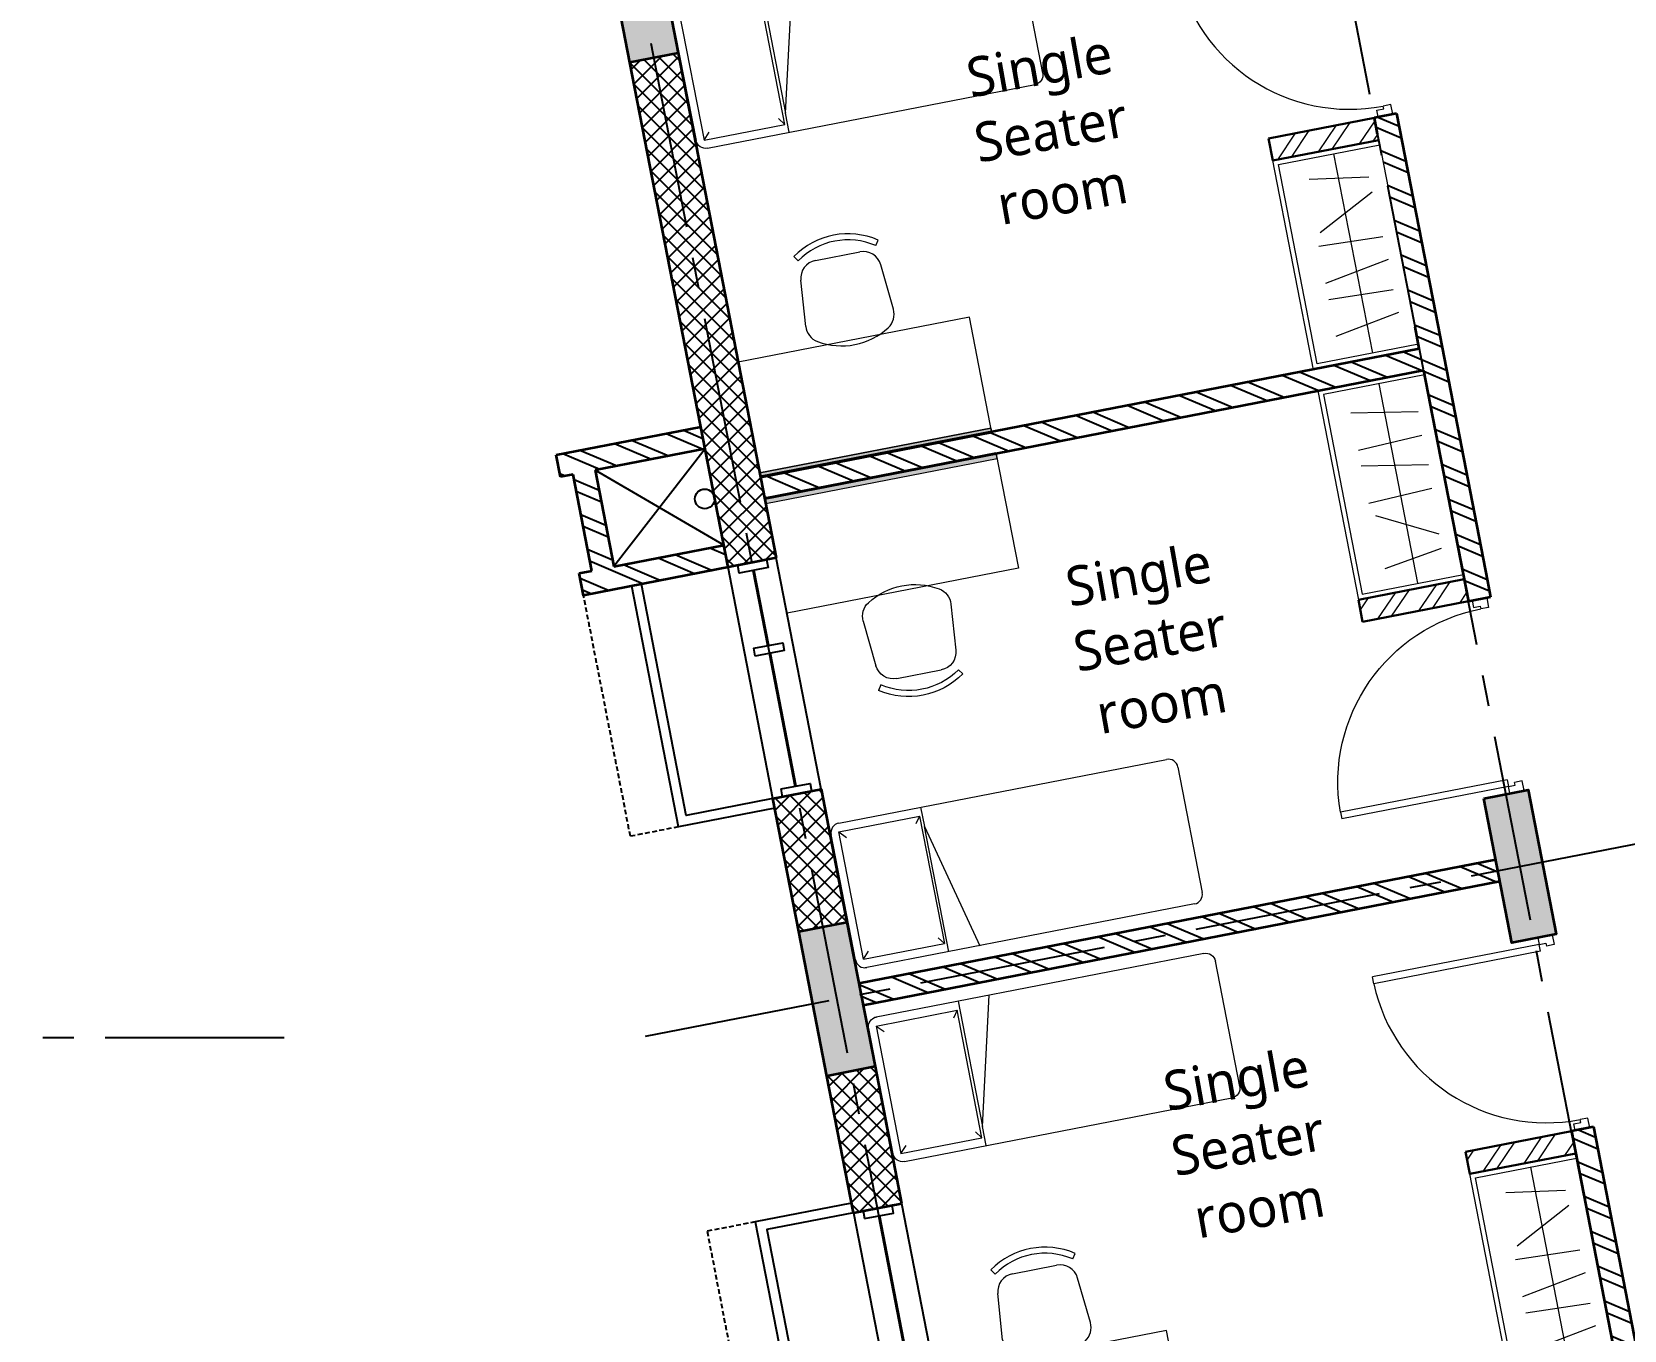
# Model space of a CAD drawing. Header units: millimetres. Extents: x -1107453 to -240403, y -265431 to 143409.
# Drawn here: x -268442 to -260329, y 105352 to 111966 of the extents above; entities that cross this region are included whole.
import ezdxf

# ---------------------------------------------------------------- set-up
doc = ezdxf.new("R2010")
doc.units = ezdxf.units.MM
doc.header["$MEASUREMENT"] = 0
doc.linetypes.add('CENTER2', pattern=[28.574999999999992, 19.05, -3.174999999999998, 3.174999999999998, -3.174999999999998])
doc.linetypes.add('HIDDEN', pattern=[0.375, 0.25, -0.125])
for name, color, linetype in [('A-Anno-Grid Lines', 154, 'Continuous'), ('A-Steps', 3, 'Continuous'), ('A-Wall Patt', 8, 'Continuous'), ('A-Window', 4, 'Continuous'), ('S-Conc Patt', 9, 'Continuous')]:
    doc.layers.add(name, color=color, linetype=linetype)
for name, color, linetype, lineweight in [('A-Detail Lines', 8, 'Continuous', 25), ('A-Door', 4, 'Continuous', 9), ('A-Wall Sec', 1, 'Continuous', 30), ('column hatch', 12, 'Continuous', 5), ('S-Concrete', 40, 'Continuous', 30), ('S-Reflected Beam', 60, 'Continuous', 25), ('text', 7, 'Continuous', 9), ('Wall HATCH', 8, 'Continuous', 15)]:
    doc.layers.add(name, color=color, linetype=linetype, lineweight=lineweight)
doc.layers.add('frntr', color=32, linetype='Continuous', lineweight=15, true_color=0xbd5e00)
doc.layers.add('I-Furniture', color=7, linetype='Continuous', lineweight=15, true_color=0xc76300)
doc.layers.get('S-Reflected Beam').off()
doc.styles.get("Standard").update_dxf_attribs({"font": 'trebuc.ttf'})
pattern_1 = [(45, (-563.6419556228791, 4396.156088989985), (-44.19417382415921, 44.19417382415922), []), (135, (-563.6419556228791, 4396.156088989985), (-44.19417382415922, -44.19417382415921), [])]
pattern_2 = [(157.0000000002201, (201861.4771259589, 427953.1266198552), (58.60966927286057, 138.0757280180912), []), (157.0000000002201, (201795.9153269719, 427926.6379336513), (58.60966927286057, 138.0757280180912), [])]

# ---------------------------------------------------------------- blocks, each defined once
blk = doc.blocks.new('W 1200')
at = {"layer": 'A-Window', "linetype": 'HIDDEN', "ltscale": 100}
for p, q in [((552587.8334260632, 7900.317032492195), (552587.8334260632, 9150.31703235618)), ((552837.8334260628, 7900.317032492209), (552587.8334260632, 7900.317032492195))]:
    blk.add_line(p, q, dxfattribs=at)
at = {"layer": 'A-Window', "color": 2, "lineweight": 40}
for p, q in [((553462.8334260632, 8720.317032492225), (553462.8334260632, 9110.316661766728)), ((553462.8334260632, 7990.317032492209), (553462.8334260632, 8680.317032492225))]:
    blk.add_line(p, q, dxfattribs=at)
at = {"layer": 'A-Window', "color": 5}
for points in [[(553337.8334260632, 7900.317032492209), (552837.8334260628, 7900.317032492209), (552837.8334260628, 9150.31703249221)], [(553337.8334260632, 7950.31703249221), (552887.8334260632, 7950.31703249221), (552887.8334260628, 9150.317032356268)]]:
    blk.add_lwpolyline(points, dxfattribs=at)
at = {"layer": 'A-Window'}
for points in [[(553337.8334260657, 7950.31703249221), (553337.8334260632, 9150.317032356379)], [(553587.8334260632, 7950.31703249221), (553587.8334260632, 9150.317032492225)], [(553387.833426063, 8680.317032492196), (553387.8334260632, 8720.317032492225), (553537.8334260632, 8720.317032492225), (553537.8334260632, 8680.317032492196), (553387.833426063, 8680.317032492196)]]:
    blk.add_lwpolyline(points, dxfattribs=at)
for points in [[(553387.8334260632, 9150.31703249221), (553537.8334260632, 9150.31703249221), (553537.8334260632, 9110.31703249221), (553387.8334260632, 9110.31703249221)], [(553387.8334260632, 7990.317032492209), (553537.8334260632, 7990.317032492209), (553537.8334260632, 7950.31703249221), (553387.8334260632, 7950.31703249221)]]:
    blk.add_lwpolyline(points, close=True, dxfattribs=at)
blk = doc.blocks.new('Cols Hostel')
at = {"layer": 'S-Conc Patt'}
h = blk.add_hatch(color=256, dxfattribs=at)
h.paths.add_polyline_path([(626561.7497282308, 5667.72685304981), (626811.7497282308, 5667.72685304981), (626811.7497282308, 5217.72685304981), (626561.7497282308, 5217.72685304981)])
h.paths.add_polyline_path([(626261.7410412015, 5667.72685304981), (626511.7410412014, 5667.72685304981), (626511.7410412014, 5217.72685304981), (626261.7410412015, 5217.72685304981)])
h.paths.add_polyline_path([(610501.4236321427, 6260.521494613407), (610751.4236321426, 6260.521494613407), (610751.4236321426, 5810.521494613407), (610501.4236321427, 5810.521494613407)])
h.paths.add_polyline_path([(633754.5867284772, -13558.89746784995), (633802.2889767203, -13804.30426061802), (633350.7404723346, -13892.07639849159), (633303.0382240913, -13646.6696057232)])
h.paths.add_polyline_path([(608436.4236327672, -13974.68773617569), (608436.4236327672, -14224.68773617569), (607987.1279409268, -14224.68773617569), (607987.1279409268, -13974.68773617569)])
h.paths.add_polyline_path([(639101.475264188, 2747.193651942769), (639346.8820600499, 2794.895900787234), (639489.9888065832, 2058.675513201655), (639244.5820107213, 2010.973264357221)])
h.paths.add_polyline_path([(640105.130579858, -2416.165332935256), (640350.5373757198, -2368.463084090792), (640493.6441222532, -3104.68347167637), (640248.2373263914, -3152.385720520833)])
h.paths.add_polyline_path([(631447.1788227003, -4099.100672051689), (631692.5856185621, -4051.398423207223), (631835.6923650954, -4787.618810792802), (631590.2855692336, -4835.321059637266)])
h.paths.add_polyline_path([(630443.523506772, 1064.258312836318), (630688.9303026339, 1111.960561680782), (630832.0370491672, 375.7401740952046), (630586.6302533054, 328.037925250741)])
h.paths.add_polyline_path([(608186.4236327682, 6255.312267041911), (608436.4236327682, 6255.312267041911), (608436.4236327682, 5505.312267041911), (608186.4236327682, 5505.312267041911)])
h.paths.add_polyline_path([(608186.4236327666, 995.3122670443263), (608436.4236327666, 995.3122670443263), (608436.4236327666, 245.3122670443263), (608186.4236327666, 245.3122670443263)])
h.paths.add_polyline_path([(608186.4236327666, -4264.687732955702), (608436.4236327666, -4264.687732955702), (608436.4236327666, -5014.687732955703), (608186.4236327666, -5014.687732955703)])
h.paths.add_polyline_path([(599366.4236325014, -4264.687732955294), (599616.4236325014, -4264.687732955294), (599616.4236325014, -5014.687732955294), (599366.4236325014, -5014.687732955294)])
h.paths.add_polyline_path([(599366.4236325017, 995.3122670447336), (599616.4236325015, 995.3122670447336), (599616.4236325015, 245.3122670447338), (599366.4236325017, 245.3122670447338)])
h.paths.add_polyline_path([(626561.4236324625, 11102.81313079416), (626811.4236324625, 11102.81313079416), (626811.4236324625, 10352.81313079416), (626561.4236324625, 10352.81313079416)])
h.paths.add_polyline_path([(626561.4236324625, 17050.82723748011), (626811.4236324625, 17050.82723748014), (626811.4236324625, 16300.8272374801), (626561.4236324625, 16300.8272374801)])
h.paths.add_polyline_path([(626561.4236324744, 13870.82723780113), (626811.423632474, 13870.82723780116), (626811.423632474, 13120.82723780116), (626561.4236324744, 13120.82723780116)])
h.paths.add_polyline_path([(610451.4236322272, 11170.31226704627), (610201.4236322276, 11170.31226704627), (610201.4236322276, 10420.3122670463), (610451.4236322272, 10420.3122670463)])
h.paths.add_polyline_path([(610451.4236322271, 16300.82723747738), (610201.4236322272, 16300.82723747738), (610201.4236322272, 17050.82723747741), (610451.4236322271, 17050.82723747738)])
h.paths.add_polyline_path([(610451.4236322271, 13120.82723779884), (610201.4236322272, 13120.82723779884), (610201.4236322272, 13870.82723779883), (610451.4236322271, 13870.8272377988)])
h.paths.add_polyline_path([(598411.4236323242, 9225.312267043775), (598661.4236323242, 9225.312267043775), (598661.4236323242, 8475.312267043715), (598411.4236323242, 8475.312267043715)])
h.paths.add_polyline_path([(603651.4236324986, 16800.82723747581), (603651.4236324986, 17050.82723747581), (602901.4236324986, 17050.82723747546), (602901.4236324986, 16800.82723747546)])
h.paths.add_polyline_path([(602901.4236320684, 14630.37833311668), (603151.4236320686, 14630.37833311668), (603151.4236320809, 13880.37833311656), (602901.4236320809, 13880.37833311656)])
h.paths.add_polyline_path([(596931.4236324542, 9225.312267043597), (597181.4236324544, 9225.312267043597), (597181.4236324544, 8475.312267043539), (596931.4236324542, 8475.312267043539)])
h.paths.add_polyline_path([(596931.4236325617, 11170.31226704438), (597181.4236325617, 11170.31226704438), (597181.4236325672, 10420.31226704435), (596931.4236325672, 10420.31226704435)])
h.paths.add_polyline_path([(602901.4236324443, 11170.31226704496), (603151.4236324443, 11170.31226704496), (603151.42363245, 10420.31226704493), (602901.4236324499, 10420.31226704493)])
h.paths.add_polyline_path([(608436.4236327665, 11170.31226704493), (608186.4236327665, 11170.31226704493), (608186.4236327664, 10420.31226704496), (608436.4236327664, 10420.31226704496)])
h.paths.add_polyline_path([(604651.4236330386, 11170.31226704493), (604881.4236330386, 11170.31226704493), (604881.4236330386, 10420.31226704496), (604651.4236330385, 10420.31226704496)])
h.paths.add_polyline_path([(639550.4626592548, 13200.04723540656), (639795.8694551166, 13247.7494842507), (639938.9762016493, 12511.52909666512), (639693.5694057874, 12463.82684782089)])
h.paths.add_polyline_path([(634799.4555117306, 10295.14102881963), (634847.1577605751, 10049.73423295779), (634108.7417453408, 9906.200699648096), (634061.0394964964, 10151.60749551031)])
h.paths.add_polyline_path([(637666.4011072278, -8396.370058025992), (637892.1753594207, -8352.483989089114), (637979.9474972943, -8804.032493475068), (637754.173245101, -8847.918562411942)])
h.paths.add_polyline_path([(636132.5559709177, -13079.82090792068), (636180.2582197629, -13325.22770378683), (635591.2819096944, -13439.71310101315), (635543.5796608493, -13194.30630514718)])
h.paths.add_polyline_path([(603151.4236324988, 9225.312266957888), (603151.4236324988, 8995.31226704421), (602401.4236324944, 8995.31226704421), (602401.4236324944, 9225.312266957888)])
h.paths.add_polyline_path([(642512.4924703864, -9792.340135633713), (642556.3785393235, -10018.11438782661), (642109.7381708464, -10104.93248072489), (642065.8521019096, -9879.158228531613)])
h.paths.add_polyline_path([(638555.8562560007, -10561.43230613148), (638599.7423249376, -10787.20655832438), (638148.1938205516, -10874.97869619798), (638104.307751615, -10649.2044440047)])
h.paths.add_polyline_path([(642095.8501953823, -7652.524794880649), (642139.7362643189, -7878.299047073553), (641688.187759933, -7966.071184947126), (641644.3016909962, -7740.296932753875)])
h.paths.add_polyline_path([(640153.1558516191, -10026.70362193683), (640378.9327155026, -9982.830991117213), (640464.7704714619, -10424.56833349776), (640238.9936075786, -10468.44096431718)])
h.paths.add_polyline_path([(640117.871420735, -8037.004920564388), (640161.7574896722, -8262.779172757262), (639710.2089852861, -8350.551310630864), (639666.322916349, -8124.777058437614)])
h.paths.add_polyline_path([(603151.423632481, -11964.6877265358), (603151.423632481, -12194.6877265358), (602701.4236324814, -12194.68772970963), (602701.4236324814, -11964.68772970963)])
h.paths.add_polyline_path([(603151.4236324809, -10129.68773295506), (602921.423632481, -10129.68773295506), (602921.423632481, -9669.687732955032), (603151.4236324809, -9669.687732955032)])
h.paths.add_polyline_path([(599111.423632481, -11964.68772970965), (599111.423632481, -12194.68772970966), (598661.423632481, -12194.68772970966), (598661.423632481, -11964.68772970965)])
h.paths.add_polyline_path([(599112.1445684878, -9784.687732954744), (599112.1445684878, -10014.68773295474), (598661.4236325182, -10014.68773295474), (598661.4236325182, -9784.687732954744)])
h.paths.add_polyline_path([(600791.4236324439, -11734.68772970943), (601021.4236324439, -11734.68772970943), (601021.4236324439, -12194.68772970943), (600791.4236324439, -12194.68772970943)])
h.paths.add_polyline_path([(601136.4236324807, -9784.687732954872), (601136.4236324807, -10014.68773295487), (600676.4236324807, -10014.68773295487), (600676.4236324807, -9784.687732954872)])
h.paths.add_polyline_path([(634936.8634596043, -3420.774693536952), (635162.6377117971, -3376.888624600049), (635305.7444583301, -4113.109012182598), (635079.9702061369, -4156.9950811195)])
h.paths.add_polyline_path([(635631.423171387, 2072.683853419527), (635857.19742358, 2116.56992235643), (636000.3041703659, 1380.349534821666), (635774.5299181726, 1336.463465884793)])
h.paths.add_polyline_path([(634717.4221262403, 6774.811601546535), (634673.5360573035, 7000.585853739467), (635409.7564448892, 7143.692600272422), (635453.6425138261, 6917.91834807914)])
h.paths.add_polyline_path([(631991.7009734721, 11730.77280222782), (632217.4752256653, 11774.65887116469), (632360.5819721983, 11038.438483579), (632134.8077200049, 10994.55241464215)])
h.paths.add_polyline_path([(604651.4236330363, 6255.312267045054), (604881.4236330364, 6255.312267045054), (604881.4236330375, 5505.312267044967), (604651.4236330374, 5505.312267044967)])
h.paths.add_polyline_path([(639083.0429550235, -12506.39970573256), (639130.7615289203, -12751.89254039671), (638541.0972403046, -12866.46399997905), (638493.3786664079, -12620.97116531452)])
h.paths.add_polyline_path([(603152.1279403985, -13974.68772974526), (603152.1279403985, -14224.68772974526), (602552.1279403989, -14224.68773295398), (602552.1279403989, -13974.68773295398)])
h.paths.add_polyline_path([(638468.5711924311, 11008.20796230397), (638713.9779891327, 11055.91021131159), (638856.822152756, 10319.84005597906), (638611.4153560543, 10272.1378069715)])
h.paths.add_polyline_path([(606267.8322493514, -9784.72008278122), (606267.8322493514, -10034.72008278122), (605667.8322493514, -10034.72008278122), (605667.8322493514, -9784.72008278122)])
h.paths.add_polyline_path([(599161.4236325724, 5765.312270250174), (599161.4236325724, 6015.312270250141), (598411.4236325725, 6015.312270250141), (598411.4236325725, 5765.312270250141)])
h.paths.add_polyline_path([(642895.9915818538, -11765.26998528922), (642943.6951566079, -12010.68564801657), (642502.6415922842, -12096.4177932624), (642454.9380175301, -11851.00213053467)])
h.paths.add_polyline_path([(606267.1279403963, -13974.68773295372), (606267.1279403963, -14224.68773295372), (605667.1279406472, -14224.68773295372), (605667.1279406472, -13974.68773295372)])
h.paths.add_polyline_path([(599112.8322485696, -13974.68773295473), (599112.8322485667, -14224.68773295473), (598662.1279403984, -14224.68773295459), (598662.1279404012, -13974.6877329546)])
h.paths.add_polyline_path([(626262.127940398, 11910.84516932236), (626512.127940398, 11910.84516932236), (626512.1522459907, 11160.82726141339), (626262.1522459915, 11160.82723780088)])
h.paths.add_polyline_path([(626261.4236324625, 17050.82723748011), (626511.4236324625, 17050.82723748014), (626511.4236324625, 16300.8272374801), (626261.4236324625, 16300.8272374801)])
h.paths.add_polyline_path([(610751.4236322272, 16300.82723747738), (610501.4236322275, 16300.82723747738), (610501.4236322275, 17050.82723747741), (610751.4236322272, 17050.82723747738)])
h.paths.add_polyline_path([(610501.4236322275, 8730.82723747824), (610751.4236322272, 8730.82723747824), (610751.4236322272, 7980.827237478195), (610501.4236322275, 7980.827237478226)])
h.paths.add_polyline_path([(626511.423632481, 7980.82723748131), (626261.4236324811, 7980.82723748131), (626261.4236324809, 8730.827237481382), (626511.4236324809, 8730.827237481355)])
h.paths.add_polyline_path([(621251.4236324793, 11235.82723780016), (621021.4236324793, 11235.82723780016), (621021.4236324793, 11835.82723780015), (621251.4236324793, 11835.82723780015)])
h.paths.add_polyline_path([(610501.4236322278, 11910.82723779866), (610751.4236322278, 11910.82723779866), (610751.4236322278, 11160.8272377987), (610501.4236322278, 11160.8272377987)])
h.paths.add_polyline_path([(615991.4236322296, 11235.82723747908), (615761.4236322296, 11235.82723747905), (615761.4236322296, 11835.82723747909), (615991.4236322293, 11835.82723747909)])
h.paths.add_polyline_path([(635329.2757440787, -8947.302390988481), (635376.9779923315, -9192.70918380568), (634788.0016822629, -9307.194581032034), (634740.2994340104, -9061.787788214948)])
h.paths.add_polyline_path([(633933.2081441764, 1742.58429144838), (634158.9823963692, 1786.470360385283), (634302.089143155, 1050.249972850521), (634076.3148909619, 1006.363903913618)])
h.paths.add_polyline_path([(604651.4236322272, 995.3122670442681), (604881.4236322272, 995.3122670442681), (604881.4236322272, 245.312267044239), (604651.4236322272, 245.3122670442972)])
h.paths.add_polyline_path([(604651.4236322272, -4264.687732955732), (604881.4236322272, -4264.687732955732), (604881.4236322272, -5014.687732955732), (604651.4236322272, -5014.687732955703)])
h.paths.add_polyline_path([(626261.4236324743, 13870.82723780113), (626511.423632474, 13870.82723780116), (626511.423632474, 13120.82723780116), (626261.4236324743, 13120.82723780116)])
h.paths.add_polyline_path([(621021.423632479, 13795.82723780034), (621251.423632479, 13795.82723780037), (621251.4236324793, 13195.82723779991), (621021.4236324793, 13195.82723779991)])
h.paths.add_polyline_path([(615761.4236322297, 13795.82723747861), (615991.4236322297, 13795.82723747864), (615991.4236322297, 13195.82723747862), (615761.4236322297, 13195.82723747859)])
h.paths.add_polyline_path([(610751.4236322272, 13120.82723779884), (610501.4236322275, 13120.82723779884), (610501.4236322275, 13870.82723779883), (610751.4236322272, 13870.8272377988)])
h.paths.add_polyline_path([(633692.1116287775, 12061.29915106695), (633937.518424636, 12109.00139990876), (634080.62517159, 11372.78101240593), (633835.2183757311, 11325.078763564)])
h.paths.add_polyline_path([(628502.0163357207, 11052.4468235496), (628747.4231315826, 11100.149072394), (628890.5298781157, 10363.92868480837), (628645.1230822536, 10316.22643596396)])
h.paths.add_polyline_path([(596931.4236324761, 14630.37833311668), (597181.4236324761, 14630.37833311668), (597181.4236324886, 13880.37833311656), (596931.4236324886, 13880.37833311656)])
h.paths.add_polyline_path([(639921.5861545858, 11290.78236794987), (640166.9929504477, 11338.48461679401), (640309.8371140707, 10602.41446146165), (640064.4303182089, 10554.71221261736)])
h.paths.add_polyline_path([(638889.5778972417, 16600.00459412334), (639134.9846931036, 16647.70684296748), (639278.2703408748, 15911.52119383809), (639032.8635450129, 15863.81894499386)])
h.paths.add_polyline_path([(633031.9125049989, 15457.72920584385), (633277.3193008878, 15505.43145469154), (633420.6350227703, 14769.09160509436), (633175.2282268814, 14721.38935624657)])
h.paths.add_polyline_path([(632948.1511591675, -9410.146123898448), (632995.8534074107, -9655.552916666522), (632544.3049030248, -9743.325054540097), (632496.6026547815, -9497.9182617717)])
h.paths.add_polyline_path([(636635.0784870684, -3090.675131517899), (636860.8527392615, -3046.789062581054), (637003.9594857942, -3783.009450163605), (636778.1852336011, -3826.89551910045)])
h.paths.add_polyline_path([(639326.3018046743, 7904.990206744258), (639374.019552322, 7659.586424052452), (638637.7953735313, 7516.499143256194), (638590.0776258839, 7761.902925948176)])
h.paths.add_polyline_path([(632929.5528271653, 6905.943276127655), (633155.3270793582, 6949.829345064557), (633298.4338258913, 6213.608957478808), (633072.659573698, 6169.722888541961)])
h.paths.add_polyline_path([(629439.8681907993, 6227.61729771734), (629685.2749866612, 6275.319546561806), (629828.3817331943, 5539.099158976082), (629582.9749373319, 5491.396910131676)])
h.paths.add_polyline_path([(620836.4236324674, 16800.82723747933), (620836.4236324674, 17050.82723747933), (621436.4236324674, 17050.82723747934), (621436.4236324674, 16800.82723747934)])
h.paths.add_polyline_path([(615576.4236322074, 16800.8272374786), (615576.4236322074, 17050.8272374786), (616176.4236322074, 17050.8272374786), (616176.4236322074, 16800.8272374786)])
h.paths.add_polyline_path([(620836.4236324679, 7980.827237479418), (620836.4236324679, 8230.827237479418), (621436.4236324679, 8230.827237479434), (621436.4236324679, 7980.827237479433)])
h.paths.add_polyline_path([(615576.4236322185, 7980.827237478369), (615576.4236322185, 8230.82723747837), (616176.4236322185, 8230.82723747837), (616176.4236322185, 7980.827237478369)])
h.paths.add_polyline_path([(602401.4236324987, 5785.312267043074), (602401.4236324987, 6015.312267043075), (603151.4236324988, 6015.31226704424), (603151.4236324988, 5785.31226704424)])
h.paths.add_polyline_path([(602922.1279406653, 995.3122670444427), (603152.1279406651, 995.3122670444427), (603152.1279406651, 245.3122670444718), (602922.1279406653, 245.3122670444718)])
h.paths.add_polyline_path([(608436.4236327672, -9784.720086003188), (608436.4236327672, -10034.72008600319), (607987.1279409268, -10034.72008600319), (607987.1279409268, -9784.720086003188)])
h.paths.add_polyline_path([(602921.4236327496, -4264.687732955528), (603151.4236327496, -4264.687732955528), (603151.4236327496, -5014.687732955528), (602921.4236327496, -5014.687732955528)])
h.paths.add_polyline_path([(632224.6462031102, 16800.82723747975), (632224.6462031102, 17050.82723747957), (632974.6462031103, 17050.8272374794), (632974.6462031101, 16800.82723747955)])
at = {"layer": 'S-Concrete', "lineweight": 35}
for points in [[(630443.523506772, 1064.258312836318), (630688.9303026339, 1111.960561680782), (630832.0370491672, 375.7401740952046), (630586.6302533054, 328.037925250741)], [(631447.1788227003, -4099.100672051689), (631692.5856185621, -4051.398423207223), (631835.6923650954, -4787.618810792802), (631590.2855692336, -4835.321059637266)]]:
    blk.add_lwpolyline(points, close=True, dxfattribs=at)
blk.add_lwpolyline([(634936.8634596043, -3420.774693536952), (635162.6377117971, -3376.888624600049), (635305.7444583301, -4113.109012182598), (635079.9702061369, -4156.9950811195), (634936.8634596039, -3420.774693537038)], dxfattribs=at)
blk = doc.blocks.new('Grid Girls Hostel')
at = {"layer": 'A-Anno-Grid Lines', "linetype": 'CENTER2', "ltscale": 50}
for p, q in [((546030.3773161568, -12871.66390415595), (538540.9997608064, 25657.84347531409)), ((549510.2456806883, -12195.24601569935), (542822.9193363347, 22208.06558522659)), ((542821.1202836718, -1566.349113990975), (557324.661919516, 1252.853792777721))]:
    blk.add_line(p, q, dxfattribs=at)
blk = doc.blocks.new('A$C4AD23F1D')
at = {"layer": 'I-Furniture', "true_color": 0xff4dff}
blk.add_hatch(color=211, dxfattribs=at).paths.add_polyline_path([(-9.98318428174e-05, 25), (-9.98318428174e-05, 0), (1199.999900168157, 0), (1199.999900168157, 25)])
at = {"layer": 'frntr', "color": 203, "true_color": 0xb63cc3}
blk.add_lwpolyline([(-9.98318428174e-05, 0), (1199.999900168157, 0), (1199.999900168157, 25), (-9.98318428174e-05, 25)], close=True, dxfattribs=at)
blk = doc.blocks.new('A$C0E3E786B')
at = {"layer": 'I-Furniture', "ltscale": 0.1}
for p, q in [((-1905.284304229775, 916.0929619374073), (-205.2843042297757, 916.0929619374073)), ((-1480.906545192935, 916.0929619374073), (-1480.906545192934, 816.0929619379602)), ((-1955.284304229775, 215.9302028960018), (-1955.284304229775, 866.0929619374073)), ((-1914.694672598503, 872.2272219614388), (-1880.906545192934, 837.3591826160699)), ((-1914.694672598503, 872.2272219614388), (-1494.694672598503, 872.2272219614388)), ((-1914.694672598503, 210.9302028960021), (-1914.694672598503, 872.2272219614388)), ((-1494.694672598503, 872.2272219614388), (-1520.906545192934, 837.3591826160699)), ((-1494.694672598503, 872.2272219614388), (-1494.694672598503, 210.9302028960018)), ((-1480.906545192934, 165.9302028960017), (-1480.906545192934, 816.0929619379602)), ((-1480.906545192934, 816.0929619379602), (-1320.25327600962, 165.9302028960017)), ((-155.2843042297757, 866.0929619374073), (-155.2843042297757, 215.9302028960018)), ((-1914.694672598503, 210.9302028960017), (-1880.906545192934, 246.062163550633)), ((-1494.694672598503, 210.9302028960017), (-1520.906545192934, 246.062163550633)), ((-1914.694672598503, 210.9302028960017), (-1494.694672598503, 210.9302028960017)), ((-1914.694672598503, 165.9302028960017), (-1914.694672598503, 166.8237372609671)), ((-205.2843042297757, 165.9302028960017), (-1914.694672598503, 165.9302028960017))]:
    blk.add_line(p, q, dxfattribs=at)
for centre, radius, start, end in [((-1905.284304229777, 866.0929619374089), 49.99999999999841, 89.99999999999818, 180.0000000000018), ((-205.2843042297757, 866.0929619374073), 50, 0, 90), ((-1905.284304229775, 215.9302028960018), 50, 180, 270), ((-205.2843042297757, 215.9302028960018), 50, 270, 0)]:
    blk.add_arc(centre, radius, start, end, dxfattribs=at)
blk = doc.blocks.new('A$C30AF02BA')
at = {"layer": 'I-Furniture', "color": 9, "ltscale": 0.1, "true_color": 0xbababa}
for p, q in [((-224.048045346397, 28.20995255473827), (-224.048045353964, 1063.209952558463)), ((-72.87755330093205, 912.9822792362683), (-373.865900779143, 958.4686559353283)), ((-368.7093537393957, 683.5054658863955), (-70.41835011728108, 836.5973659668381)), ((-390.3143697772175, 615.3276833396667), (-59.6802816260606, 601.3500960681849)), ((-55.38793657906353, 482.2120839868002), (-392.7081541139632, 422.8269636322075)), ((-390.3143697772175, 339.945874716228), (-59.6802816260606, 325.9682874447463)), ((-55.38793657906353, 206.8302753633616), (-392.7081541139632, 147.4451550087688))]:
    blk.add_line(p, q, dxfattribs=at)
at = {"layer": 'I-Furniture', "ltscale": 0.1}
blk.add_lwpolyline([(-536.548045346397, 3.209952554738265), (-536.5480453465132, 1088.209952554738), (13.45195465348661, 1088.209952554738), (13.45195465360302, 3.209952554738265)], close=True, dxfattribs=at)
blk.add_lwpolyline([(13.45195465360302, 28.20995255473827), (-511.548045346397, 28.20995255473827), (-511.5480453465132, 1063.209952554738), (13.45195465348661, 1063.209952554738)], dxfattribs=at)
blk = doc.blocks.new('chair1')
at = {"layer": 'I-Furniture'}
for p, q in [((-319.5913923277375, 227.7046299115883), (-84.31327665970655, 207.2456633317588)), ((15.98841415551082, 201.2156249999999), (41.53683206157586, 218.6961214620467)), ((0.5102891555105897, 114.7260452067624), (0.5102891555098906, -114.7260452067624)), ((-319.5913923277375, -227.7046299115883), (-84.31327665970723, -207.2456633317634)), ((15.98841415551012, -201.2156249999999), (41.53683206157515, -218.6961214620467))]:
    blk.add_line(p, q, dxfattribs=at)
for centre, radius, start, end in [((-107.8365858444902, 3.229e-13), 350.9133649592607, 148.4069679186584, 211.5930320813414), ((-327.6365765125157, 135.185011786588), 92.86875, 85.03025927188986, 148.4069679186582), ((-92.3584608444894, 114.7260452067624), 92.86875, 0, 85.03025927188907), ((-278.0959608444901, 3.229e-13), 356.3331971109081, 325.6196552761551, 34.38034472384486), ((-278.0959608444901, 3.229e-13), 387.2894471109081, 325.6196552761551, 34.38034472384486), ((-92.35846084449007, -114.7260452067624), 92.86875, 274.969740728111, 0), ((-327.6365765125163, -135.1850117865873), 92.86875, 211.593032081341, 274.9697407281103)]:
    blk.add_arc(centre, radius, start, end, dxfattribs=at)
blk = doc.blocks.new('RRRR')
at = {"layer": 'Wall HATCH'}
h = blk.add_hatch(dxfattribs=at)
h.set_pattern_fill('ANSI32', color=256, scale=400, angle=359.9999999997912, style=0)
h.set_pattern_definition([(44.9999999997911, (0, 0), (-106.0660171775954, 106.0660171783688), []), (44.9999999997911, (70.710678, -2.578265e-10), (-106.0660171775954, 106.0660171783688), [])])
h.paths.add_polyline_path([(-87944.31570711179, 22553.27352363976), (-88494.31570711177, 22553.27352363976), (-88494.31570711177, 22668.27352363976), (-87944.31570711179, 22668.27352363976)])
at = {"layer": 'A-Wall Sec'}
for p, q in [((-87944.31570711179, 22668.27352363976), (-88494.31570711177, 22668.27352363976)), ((-88494.31570711177, 22553.27352363976), (-88494.31570711177, 22668.27352363976)), ((-87944.31570711179, 22553.27352363976), (-88494.31570711177, 22553.27352363976))]:
    blk.add_line(p, q, dxfattribs=at)
at = {"layer": 'I-Furniture', "ltscale": 0.1}
blk.add_lwpolyline([(-91363.92715422314, 23756.25493056212), (-90163.92715422314, 23756.25493056212), (-90163.92715422314, 23156.25493056212), (-91363.92715422314, 23156.25493056212)], close=True, dxfattribs=at)
at = {"layer": 'I-Furniture', "xscale": -1, "rotation": 180}
blk.add_blockref('A$C30AF02BA', (-87957.76766176528, 23756.4834761945), dxfattribs=at)
at = {"layer": 'I-Furniture', "ltscale": 0.1, "xscale": -1, "rotation": 90}
blk.add_blockref('chair1', (-90763.92715422316, 22723.18556542318), dxfattribs=at)
at = {"layer": 'I-Furniture'}
blk.add_blockref('A$C0E3E786B', (-89404.34911058488, 21140.36219245843), dxfattribs=at)
blk = doc.blocks.new('sss')
at = {"layer": 'Wall HATCH'}
h = blk.add_hatch(dxfattribs=at)
h.set_pattern_fill('ANSI32', color=256, scale=400, angle=359.9999999997912, style=0)
h.set_pattern_definition([(44.9999999997911, (12972.9455367492, 6724.33149113155), (-106.0660171775954, 106.0660171783688), []), (44.9999999997911, (13043.65621474921, 6724.331491131292), (-106.0660171775954, 106.0660171783688), [])])
h.paths.add_polyline_path([(-74971.37017036258, 29277.60501477131), (-75521.37017036258, 29277.60501477131), (-75521.37017036258, 29392.60501477131), (-74971.37017036258, 29392.60501477131)])
at = {"layer": 'A-Wall Sec'}
for p, q in [((-74971.37017036258, 29392.60501477131), (-75521.37017036258, 29392.60501477131)), ((-75521.37017036258, 29277.60501477131), (-75521.37017036258, 29392.60501477131)), ((-74971.37017036258, 29277.60501477131), (-75521.37017036258, 29277.60501477131))]:
    blk.add_line(p, q, dxfattribs=at)
at = {"layer": 'frntr', "color": 203, "true_color": 0xb63cc3}
blk.add_lwpolyline([(-78390.98161747394, 28189.62360784893), (-77190.98161747392, 28189.62360784893), (-77190.98161747392, 28214.62360784893), (-78390.98161747394, 28214.62360784893)], close=True, dxfattribs=at)
at = {"layer": 'I-Furniture', "ltscale": 0.1}
blk.add_lwpolyline([(-78390.98161747394, 28189.62360784893), (-77190.98161747392, 28189.62360784893), (-77190.98161747392, 28789.62360784893), (-78390.98161747394, 28789.62360784893)], close=True, dxfattribs=at)
at = {"layer": 'I-Furniture', "extrusion": (0, 0, -1), "zscale": -1, "rotation": 180}
blk.add_blockref('A$C0E3E786B', (76431.40357383568, 30805.51634595264), dxfattribs=at)
at = {"layer": 'I-Furniture', "ltscale": 0.1, "rotation": 90}
blk.add_blockref('chair1', (-77790.98161747394, 29222.69297298789), dxfattribs=at)
at = {"layer": 'I-Furniture'}
blk.add_blockref('A$C30AF02BA', (-74984.82212501607, 28189.39506221657), dxfattribs=at)
at = {"layer": 'I-Furniture', "color": 32, "true_color": 0xd67c2e, "xscale": -1, "rotation": 180}
blk.add_blockref('A$C4AD23F1D', (-78390.98161747394, 28214.62360784893), dxfattribs=at)
blk = doc.blocks.new('ABL_Door_S - 1000 x 2100-11-3 Second Floor Lvl')
at = {"layer": 'A-Door', "color": 5}
for p, q in [((-500.0000000000071, 37.5), (-450.0000000000071, 37.5)), ((-500.0000000000071, -37.5), (-500.0000000000071, 37.5)), ((-450.0000000000071, 37.5), (-450.0000000000071, -2.500000000002728)), ((449.9999999999927, 37.5), (449.9999999999927, -2.500000000002728)), ((499.9999999999927, 37.5), (449.9999999999927, 37.5)), ((499.9999999999927, -37.5), (499.9999999999927, 37.5)), ((-500.0000000000071, -37.5), (-465.0000000000073, -37.5)), ((-465.0000000000073, -2.500000000002728), (-450.0000000000071, -2.500000000002728)), ((-465.0000000000073, -37.5), (-465.0000000000073, -2.500000000002728)), ((-430.0000000000073, -37.5), (-465.0000000000073, -37.5)), ((464.9999999999926, -2.500000000002728), (449.9999999999927, -2.500000000002728)), ((464.9999999999926, -37.5), (464.9999999999926, -2.500000000002728)), ((499.9999999999927, -37.5), (464.9999999999926, -37.5))]:
    blk.add_line(p, q, dxfattribs=at)
at = {"layer": 'A-Door', "color": 5, "lineweight": 18}
for p, q in [((-465.0000000000073, -37.5), (-465.0000000000073, -902.5000000000281)), ((-430.0000000000073, -37.5), (-430.0000000000069, -902.5000000000282)), ((-430.0000000000069, -902.5000000000282), (-465.0000000000073, -902.5000000000281))]:
    blk.add_line(p, q, dxfattribs=at)
at = {"layer": 'A-Door'}
blk.add_arc((-450.3977672763558, -2.333294218711996), 900.3977827088684, 271.2980995594768, 359.9893918688741, dxfattribs=at)

msp = doc.modelspace()

# ---------------------------------------------------------------- hatches: boundary and pattern name
at = {"layer": 'A-Wall Patt'}
h = msp.add_hatch(dxfattribs=at)
h.set_pattern_fill('ANSI37', color=256, scale=500, style=0)
h.set_pattern_definition(pattern_1)
h.paths.add_polyline_path([(-265423.3247434597, 113271.7580469763), (-265668.7315393214, 113224.0557981322), (-265538.0044601954, 112546.5517315254), (-265538.0043765064, 112546.5513009825), (-265292.0052121388, 112594.3686946002)])
h.paths.add_polyline_path([(-265149.4908347049, 111858.0331621259), (-265394.8976299729, 111810.3309133969), (-264964.6257947282, 109596.7742126914, -0.0001283359683232), (-264964.6208971968, 109596.7490170768), (-264894.9780626863, 109238.4676926688), (-264845.8967037684, 109248.0081423879), (-264845.8967055799, 109248.0081517067), (-264698.6526280632, 109276.6295010158), (-264698.6526262513, 109276.6294916937), (-264649.5712670788, 109286.1699414623), (-264649.5712688911, 109286.1699507854)])
h.paths.add_polyline_path([(-265792.5171491335, 115166.1167703626), (-266037.9239449883, 115118.4145215211), (-265968.2817161512, 114760.1363134816, -0.0001600729057804), (-265968.2756074814, 114760.1048870993), (-265898.6333783615, 114401.8266776044), (-265849.5520194235, 114411.3671273276), (-265849.5520212238, 114411.3671365895), (-265702.3079437073, 114439.9884858984), (-265702.3079419062, 114439.9884766333), (-265653.2265827338, 114449.5289264019), (-265653.226584535, 114449.5289356681)])
h = msp.add_hatch(dxfattribs=at)
h.set_pattern_fill('ANSI32', color=256, scale=400, angle=359.9999999997912, style=0)
h.set_pattern_definition(pattern_2)
h.paths.add_polyline_path([(-265012.3255938133, 109842.1684083108), (-265571.8530883756, 109733.4072809416), (-265476.4485906827, 109242.5936892187), (-264916.9210961208, 109351.3548165879)], flags=16)
h.paths.add_polyline_path([(-265034.2686275902, 109955.0555345415), (-264894.978060965, 109238.4676906248), (-265631.1984492341, 109095.360943953), (-265653.141483703, 109208.2480700494), (-265589.3357167793, 109220.6506547492), (-265684.7402144717, 109711.4642464723), (-265748.5459813958, 109699.0616617724), (-265770.4890158651, 109811.9487878686)])
h.paths.add_polyline_path([(-261601.5168713638, 111528.9727429784), (-261488.6297452673, 111550.9157774466), (-261009.6991668499, 109087.0315469928), (-261122.5862929464, 109065.0885125244), (-261351.0800644855, 110240.5870624654), (-264708.2450311572, 109588.0202983868), (-264730.1880656265, 109700.9074244831), (-261373.0230989548, 110353.4741885615)])
h = msp.add_hatch(dxfattribs=at)
h.set_pattern_fill('ANSI37', color=256, scale=500, style=0)
h.set_pattern_definition(pattern_1)
h.paths.add_polyline_path([(-264420.6351655242, 108108.3957988943), (-264469.7165243176, 108098.8553491991), (-264469.6818335912, 108098.6768808824), (-264616.9259111078, 108070.0555315734), (-264616.9606018348, 108070.2339998926), (-264666.0419610046, 108060.6935501242), (-264666.0072702774, 108060.5150818043), (-264534.3490605781, 107383.1923160945), (-264288.9422647165, 107430.8945649389)])
h.paths.add_polyline_path([(-264010.386774808, 105997.8507961858), (-264145.8355181829, 106694.6741773534), (-264391.2423140447, 106646.9719285089), (-264255.7935706701, 105950.1485473416)])
h = msp.add_hatch(dxfattribs=at)
h.set_pattern_fill('ANSI32', color=256, scale=400, angle=359.9999999997912, style=0)
h.set_pattern_definition(pattern_2)
h.paths.add_polyline_path([(-264206.4173733411, 107006.3408059146), (-264228.3604078091, 107119.2279320113), (-260984.7612321837, 107749.7197425176), (-260962.8181977153, 107636.8326164212)])
h = msp.add_hatch(dxfattribs=at)
h.set_pattern_fill('ANSI32', color=256, scale=400, angle=359.9999999997912, style=0)
h.set_pattern_definition(pattern_2)
h.paths.add_polyline_path([(-264568.1977726493, 104570.0482960158), (-264472.7932749567, 104079.2347042927), (-263913.265780393, 104187.9958316623), (-264008.6702780872, 104678.8094233828)])
h.paths.add_polyline_path([(-264030.6133119089, 104791.696549607), (-263891.3227452837, 104075.1087056902), (-263891.3227463716, 104075.1087054787), (-263891.3227478446, 104075.108713056), (-264627.54313498, 103932.0019666021), (-264649.4861679768, 104044.8890851235), (-264585.6804010529, 104057.2916698235), (-264681.0848987456, 104548.1052615465), (-264744.8906656698, 104535.7026768463), (-264766.833700139, 104648.5898029427)])
h.paths.add_polyline_path([(-259998.0559145565, 103882.5781909186), (-260110.9430406531, 103860.6351564501), (-260347.4247487601, 105077.2280775393), (-263704.5897154318, 104424.6613134608), (-263726.532749901, 104537.548439557), (-260369.3677832294, 105190.1152036355), (-260597.8615556382, 106365.613758051), (-260484.9744295418, 106387.5567925192)])

# ---------------------------------------------------------------- linework, layer by layer
at = {"layer": 'A-Anno-Grid Lines', "linetype": 'CENTER2', "ltscale": 50}
msp.add_line((-286642.9268364088, 106842.6052551901), (-267156.1419556229, 106842.6052551901), dxfattribs=at)
at = {"layer": 'A-Detail Lines', "ltscale": 15}
for p, q in [((-265012.3255934468, 109842.1684107604), (-265476.4485905497, 109242.5936916308)), ((-264916.9210957611, 109351.3548190361), (-265571.8530882357, 109733.4072833552))]:
    msp.add_line(p, q, dxfattribs=at)
at = {"layer": 'A-Detail Lines'}
msp.add_circle((-265013.7047035233, 109587.2211654562), 50, dxfattribs=at)
at = {"layer": 'A-Steps'}
msp.add_arc((-276546.948105659, 125379.7950225616), 14693.1195728178, 283.2628526700223, 309.1892776288722, dxfattribs=at)
at = {"layer": 'A-Wall Sec', "lineweight": 35}
for p, q in [((-264894.9780626863, 109238.4676926688), (-265394.8976299729, 111810.3309133969)), ((-265149.4908347049, 111858.0331621259), (-264649.5712668207, 109286.1699415124)), ((-261488.4584559084, 111550.0345768164), (-261601.3455832161, 111528.0915421146)), ((-261585.1901322022, 111445.0650440824), (-261601.3282311851, 111528.0949150077)), ((-261488.6297445848, 111550.9157775793), (-261290.9772425744, 110534.0818045985)), ((-261290.9772425744, 110534.0818045985), (-261025.4478873002, 109168.0516896882)), ((-261373.0487412182, 110353.606110173), (-261394.2804109263, 110462.8421978469)), ((-264730.2137085941, 109701.0393459877), (-261373.0487412184, 110353.606110173)), ((-264730.2137085939, 109701.0393459879), (-261373.0487412182, 110353.6061101731)), ((-261351.1057067498, 110240.7189840765), (-264708.2706741259, 109588.1522198913)), ((-261351.1057067496, 110240.7189840766), (-264708.2706741256, 109588.1522198913)), ((-261351.1057067496, 110240.7189840765), (-261329.1440080455, 110127.7358388109)), ((-261329.1440099845, 110127.735838434), (-261122.5862936758, 109065.0885123927)), ((-265770.4890157248, 109811.9487902847), (-265034.2686293077, 109955.0555365863)), ((-265748.5459812571, 109699.0616641881), (-265770.4890157248, 109811.9487902847)), ((-265012.3255934464, 109842.1684107605), (-265571.8530882364, 109733.407283355)), ((-265684.7402143329, 109711.4642488873), (-265748.5459812571, 109699.0616641881)), ((-265589.335716647, 109220.650657163), (-265684.7402143329, 109711.4642488873)), ((-265571.8530882364, 109733.407283355), (-265476.4485905505, 109242.5936916307)), ((-264649.5712668207, 109286.1699415124), (-265631.1984491034, 109095.3609463672)), ((-265476.4485905505, 109242.5936916307), (-264916.9210957605, 109351.3548190362)), ((-265653.1414835711, 109208.2480724638), (-265589.335716647, 109220.650657163)), ((-265631.1984491034, 109095.3609463672), (-265653.1414835711, 109208.2480724638)), ((-261025.4478849646, 109168.0516901422), (-261009.6991645957, 109087.031547439)), ((-261009.6991655689, 109087.0315472498), (-261122.5862928765, 109065.088512548)), ((-264666.0419607692, 108060.69355017), (-264420.6351655244, 108108.3957988943)), ((-264420.6351655244, 108108.3957988943), (-264288.9422647165, 107430.8945649389)), ((-264534.3490605781, 107383.1923160945), (-264666.0419607692, 108060.69355017)), ((-264228.3860507532, 107119.3598535198), (-260984.1082094589, 107749.9835832396)), ((-260962.1651749907, 107637.0964571431), (-264206.4430162849, 107006.4727274232)), ((-264145.8355181829, 106694.6741773534), (-264010.386774808, 105997.8507961858)), ((-264255.7935706702, 105950.1485473416), (-264391.2423140447, 106646.9719285089)), ((-260484.9744283248, 106387.5567927639), (-260597.8615556324, 106365.613758062)), ((-260597.8615549896, 106365.6137581769), (-260369.3934255268, 105190.2471252388)), ((-260484.9744292647, 106387.5567925812), (-259998.0559139323, 103882.5781910399)), ((-264255.7935706702, 105950.1485473416), (-264010.386774808, 105997.8507961858))]:
    msp.add_line(p, q, dxfattribs=at)

# ---------------------------------------------------------------- block references
at = {"rotation": 10.99915353456541}
for name, p in [('sss', (-182399.2347830433, 96979.55656204264)), ('RRRR', (-170489.7351463657, 103705.6102860246)), ('sss', (-181395.7681068477, 91817.0754052118))]:
    msp.add_blockref(name, p, dxfattribs=at)
at = {"layer": 'A-Door', "rotation": 280.9999999976226}
for p in [(-261640.4778053301, 112030.7578520764), (-260636.8224896467, 106867.3988671407)]:
    msp.add_blockref('ABL_Door_S - 1000 x 2100-11-3 Second Floor Lvl', p, dxfattribs=at)
at = {"layer": 'A-Door', "xscale": -1, "rotation": 280.9999999976226}
msp.add_blockref('ABL_Door_S - 1000 x 2100-11-3 Second Floor Lvl', (-260970.7382315548, 108585.2464381711), dxfattribs=at)
at = {"layer": 'column hatch', "rotation": 11.00000000102099}
msp.add_blockref('W 1200', (-806320.4741835304, -5325.568343320469), dxfattribs=at)
at = {"layer": 'column hatch', "xscale": -1, "rotation": 190.9999999993224}
msp.add_blockref('W 1200', (-808944.2444976114, 8172.559763533369), dxfattribs=at)
at = {"layer": 'I-Furniture', "color": 32, "true_color": 0xd67c2e, "rotation": 10.9991535345654}
msp.add_blockref('A$C4AD23F1D', (-264702.0443853231, 109563.7576666761), dxfattribs=at)
at = {"layer": 'S-Concrete'}
msp.add_blockref('Grid Girls Hostel', (-808136.1040116226, 108415.7826615697), dxfattribs=at)
at = {"layer": 'S-Reflected Beam'}
msp.add_blockref('Cols Hostel', (-895981.5278832783, 111482.2929881462), dxfattribs=at)

# ---------------------------------------------------------------- texts
at = {"layer": 'text', "lineweight": 35, "char_height": 200, "width": 1506.41865500406, "attachment_point": 5, "rotation": 10.103968225886046}
for insert in [(-263250.1544229364, 111465.8666357668), (-262744.8826175511, 108871.9857552929), (-262246.4991072547, 106302.5076508308)]:
    msp.add_mtext('Single Seater room', dxfattribs=dict(at, insert=insert))

doc.saveas('drawing.dxf')
